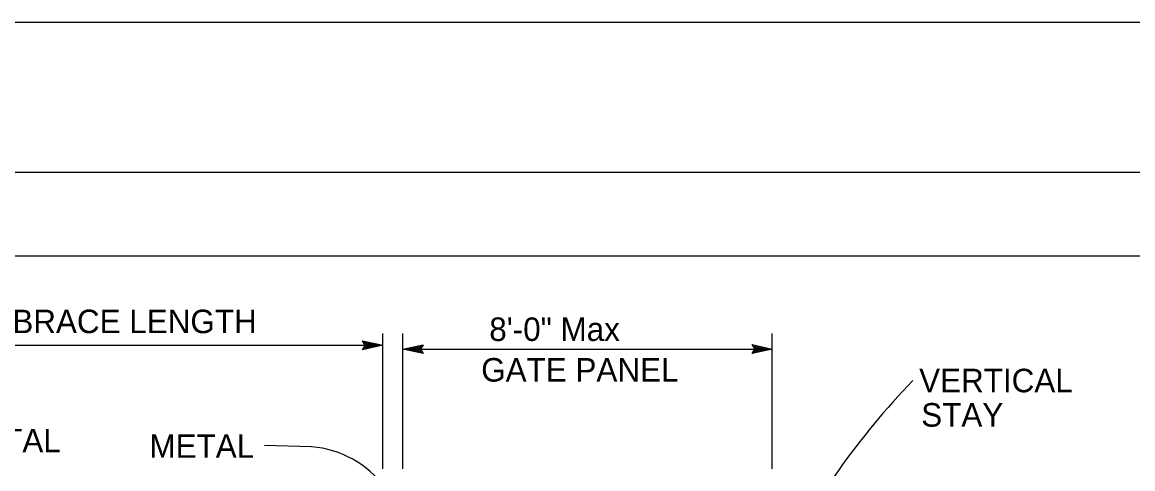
# Model space of a CAD drawing. Extents: x -894 to 866, y -476 to 714.
# Drawn here: x -607.5 to -276.6, y 580.6 to 713.6 of the extents above; entities that cross this region are included whole.
import ezdxf

# ---------------------------------------------------------------- set-up
doc = ezdxf.new("R2010")
doc.units = 0
for name, color, linetype in [('10 Sheet Format', 7, 'Continuous'), ('56 Stage 3 Anno', 7, 'Continuous'), ('57 Undefined', 7, 'Continuous')]:
    doc.layers.add(name, color=color, linetype=linetype)

msp = doc.modelspace()

# ---------------------------------------------------------------- linework, layer by layer
at = {"layer": '10 Sheet Format'}
msp.add_line((-813.45, 643.96), (811.55, 643.96), dxfattribs=at)
for points in [[(-894.04, 713.56), (865.96, 713.56), (865.96, -476.44), (-894.04, -476.44)], [(-863.43, 668.96), (836.57, 668.96), (836.57, -431.04), (-863.43, -431.04)], [(-863.43, 668.96), (836.57, 668.96), (836.57, -431.04), (-863.43, -431.04)]]:
    msp.add_lwpolyline(points, close=True, dxfattribs=at)
at = {"layer": '56 Stage 3 Anno'}
for p, q in [((-500.08, 580.61), (-500.08, 620.92)), ((-494.08, 580.61), (-494.08, 620.92)), ((-384.05, 580.61), (-384.05, 620.92)), ((-671.02, 617.37), (-500.08, 617.37)), ((-505.28, 617.37), (-506.08, 618.71)), ((-506.08, 618.71), (-506.08, 618.71)), ((-506.08, 618.71), (-500.08, 617.37)), ((-500.08, 617.37), (-506.08, 616.04)), ((-506.08, 616.04), (-505.28, 617.37)), ((-506.08, 616.04), (-506.08, 616.04)), ((-505.87, 618.35), (-501.46, 617.37)), ((-501.48, 617.37), (-505.85, 616.4)), ((-502.85, 617.37), (-505.67, 616.75)), ((-505.63, 617.99), (-502.85, 617.37)), ((-505.46, 617.65), (-504.23, 617.37)), ((-504.23, 617.37), (-505.44, 617.1)), ((-500.08, 617.37), (-500.08, 617.37)), ((-494.08, 616.22), (-488.08, 617.55)), ((-494.08, 616.22), (-384.05, 616.22)), ((-488.08, 614.88), (-494.08, 616.22)), ((-494.08, 616.22), (-494.08, 616.22)), ((-488.3, 615.24), (-492.7, 616.22)), ((-492.69, 616.23), (-488.32, 617.2)), ((-491.32, 616.22), (-488.5, 616.85)), ((-488.53, 615.6), (-491.32, 616.22)), ((-489.94, 616.22), (-488.73, 616.49)), ((-488.71, 615.95), (-489.94, 616.22)), ((-488.08, 617.55), (-488.88, 616.22)), ((-488.88, 616.22), (-488.08, 614.88)), ((-488.08, 617.55), (-488.08, 617.55)), ((-389.25, 616.22), (-390.05, 617.56)), ((-390.05, 617.56), (-390.05, 617.56)), ((-390.05, 617.56), (-384.05, 616.22)), ((-384.05, 616.22), (-390.05, 614.89)), ((-390.05, 614.89), (-389.25, 616.22)), ((-389.83, 617.21), (-385.43, 616.23)), ((-385.44, 616.22), (-389.81, 615.25)), ((-386.81, 616.23), (-389.64, 615.6)), ((-389.6, 616.85), (-386.81, 616.23)), ((-389.42, 616.5), (-388.19, 616.23)), ((-388.19, 616.23), (-389.4, 615.96)), ((-384.05, 616.22), (-384.05, 616.22)), ((-488.08, 614.88), (-488.08, 614.88)), ((-390.05, 614.89), (-390.05, 614.89)), ((-521.27, 587.12), (-535.31, 587.51))]:
    msp.add_line(p, q, dxfattribs=at)
for centre, radius, start, end in [((-179.59, 449.21), 226.4, 135.8705, 153.4962), ((-523.39, 557.73), 29.46, 35.8347, 85.8691)]:
    msp.add_arc(centre, radius, start, end, dxfattribs=at)

# ---------------------------------------------------------------- texts
at = {"layer": '57 Undefined'}
for s, p in [('7\'-0" METAL BRACE LENGTH', (-665.51, 620.98)), ('8\'-0" Max', (-468.34, 618.65)), ('GATE PANEL', (-470.74, 606.56)), ('VERTICAL ', (-340.24, 603.38)), ('STAY', (-339.62, 593.15)), ('HORIZONTAL ', (-656.35, 585.49)), ('METAL ', (-569.61, 583.87))]:
    msp.add_text(s, height=7, dxfattribs=at).set_placement(p)

doc.saveas('drawing.dxf')
